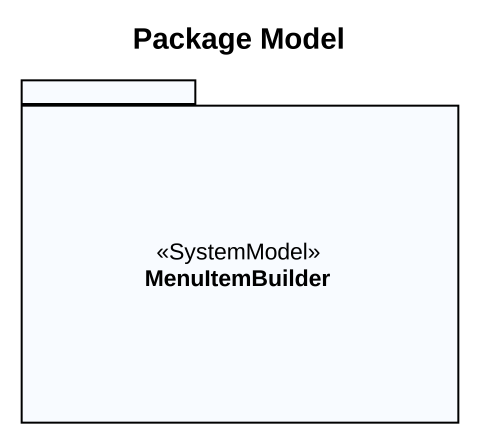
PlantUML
@startuml
title Package Model
package MenuItemBuilder <<SystemModel>> {
}
@enduml
